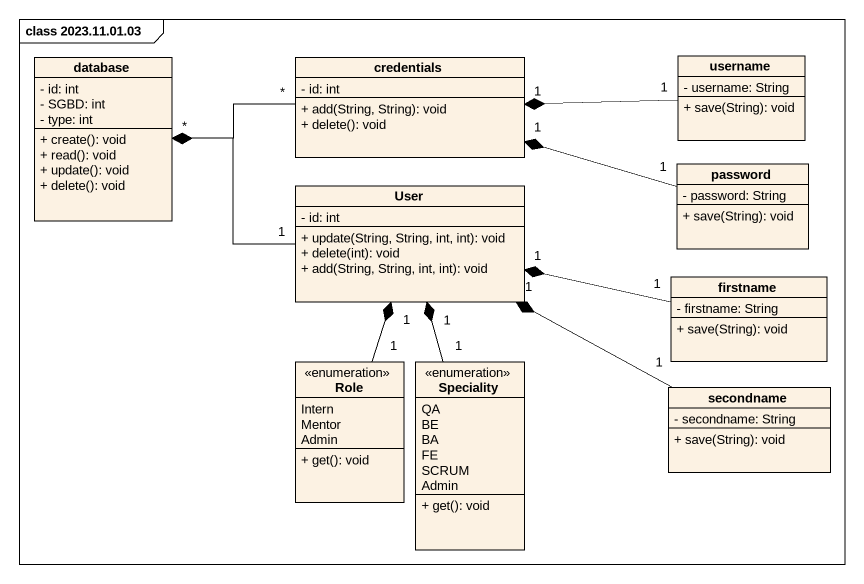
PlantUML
@startuml
mainframe class 2023.11.01.03
hide circle
hide empty members
skinparam classAttributeIconSize 0
class "database" as database_ {
  - id: int
  - SGBD: int
  - type: int
  + create(): void
  + read(): void
  + update(): void
  + delete(): void
}
class credentials {
  - id: int
  + add(String, String): void
  + delete(): void
}
class username {
  - username: String
  + save(String): void
}
class User {
  - id: int
  + update(String, String, int, int): void
  + delete(int): void
  + add(String, String, int, int): void
}
class password {
  - password: String
  + save(String): void
}
class firstname {
  - firstname: String
  + save(String): void
}
enum Role {
  Intern
  Mentor
  Admin
  + get(): void
}
enum Speciality {
  QA
  BE
  BA
  FE
  SCRUM
  Admin
  + get(): void
}
class secondname {
  - secondname: String
  + save(String): void
}
credentials "*" -left-* database_
username "1" -left-* "1" credentials
User "1" -left-* "*" database_
password "1" -left-* "1" credentials
firstname "1" -left-* "1" User
Role "1" -up-* "1" User
Speciality "1" -up-* "1" User
secondname "1" -left-* "1" User
@enduml
